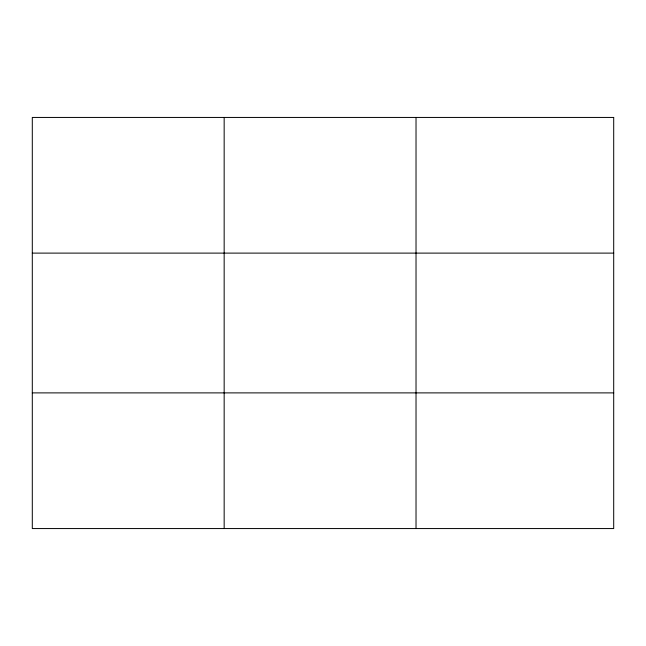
<?xml version="1.0" encoding="UTF-8"?>
<svg xmlns="http://www.w3.org/2000/svg" width="646" height="646" viewBox="0 0 646 646"><rect width="100%" height="100%" fill="white"/><g stroke="black" fill="none" stroke-linecap="round" stroke-linejoin="round"><path stroke-width="0.97" d="M224.162 117.443L224.162 528.557M416.024 117.443L416.024 528.557M32.3 253.111L613.7 253.111M32.3 392.889L613.7 392.889M613.7 117.443L613.7 528.557L32.3 528.557L32.3 117.443L613.7 117.443"/></g></svg>
